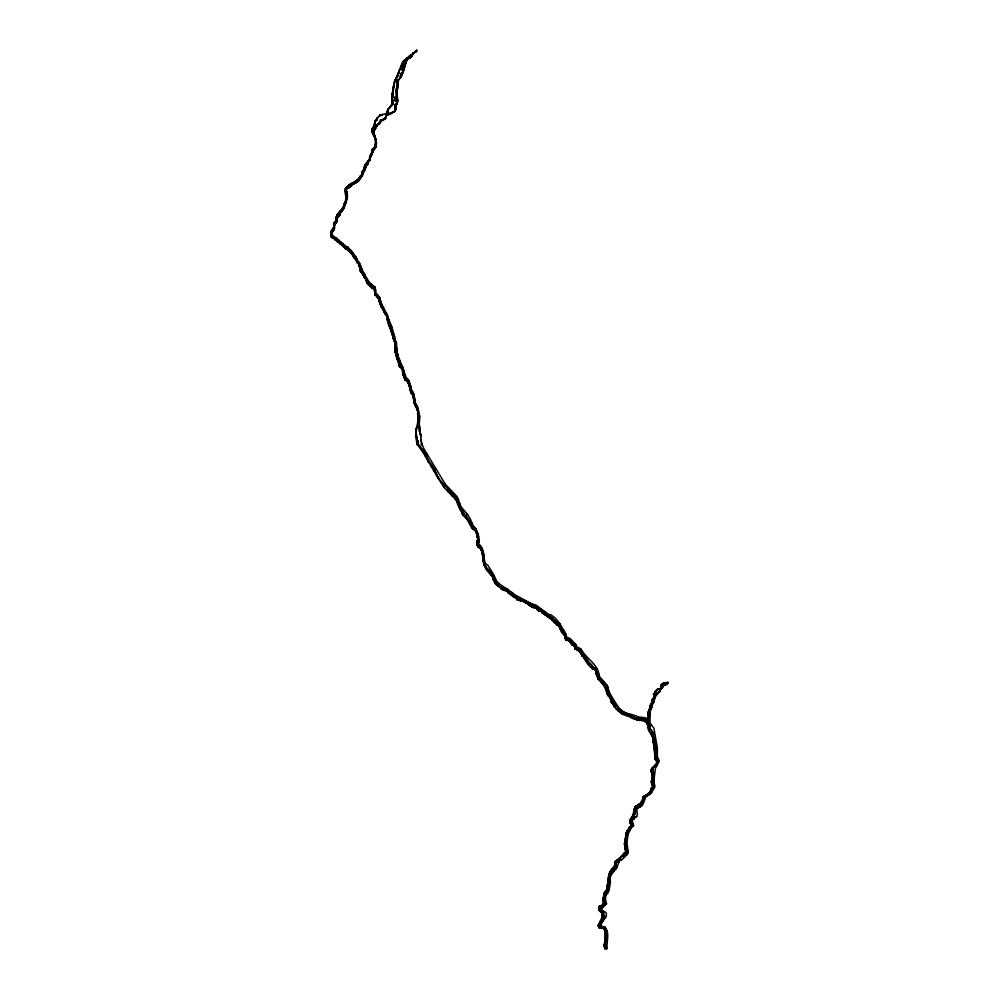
<?xml version="1.0" encoding="UTF-8"?>
<svg xmlns="http://www.w3.org/2000/svg" width="999" height="999" viewBox="0 0 999 999"><rect width="100%" height="100%" fill="white"/><g stroke="black" fill="none" stroke-linecap="round" stroke-linejoin="round"><path stroke-width="0.75" stroke-dasharray="5 3.75" d="M394.655 101.161L394.692 96.691M395.129 96.728L395.229 101.224M395.629 96.866L395.691 101.361L395.729 96.616M395.592 95.442L395.666 101.473M395.354 101.299L395.317 96.841L395.417 101.261"/><path stroke-width="1.5" d="M336.588 219.867L333.991 223.676L334.166 228.421L331.705 231.668C330.432 242.632 334.24 223.401 336.139 222.302L337.2 217.282C336.513 214.198 339.735 215.21 340.309 212.824C342.645 208.192 347.402 202.884 345.966 196.516C341.72 184.003 354.37 184.59 359.927 176.985L362.1 174.088C361.139 172.727 363.898 168.007 363.786 170.454L364.685 165.472L369.343 159.228L369.53 160.839L367.532 162.562C366.446 167.32 363.137 171.728 361.638 176.473C358.978 182.255 352.522 184.34 347.265 186.963L345.829 188.574L347.352 193.906L346.129 202.335L342.232 211.176L339.46 212.874L339.747 215.347C334.752 218.444 336.451 226.199 331.531 230.145L331.456 237.25C333.541 238.549 336.363 239.46 336.788 241.333L342.033 244.855C347.802 250.337 354.096 254.87 357.642 263.324L358.841 264.136L358.953 266.321L360.414 268.194L360.577 271.366L364.086 275.774L367.17 283.316L371.665 287.949L374.4 289.335L375.012 294.78L378.846 299.088L380.856 306.431L387.25 317.033L388.636 324.513L395.367 343.057M336.126 217.245L336.313 222.54L336.126 217.245L337.862 213.611C341.97 210.339 346.104 202.897 345.966 196.516M336.014 218.244C337.088 228.659 336.626 214.61 336.163 219.88M372.914 286.151L373.214 288.649L374.837 288.798L375.199 292.819L375.174 287.287L369.93 283.042C361.913 272.739 359.64 259.94 350.649 249.987C346.553 246.353 340.085 242.345 336.551 238.087C329.27 236.95 331.868 230.369 334.29 225.624M409.041 58.129L407.317 58.841L406.481 60.464L402.497 73.464L407.317 59.078C411.301 58.591 412.075 54.071 414.735 52.223L415.984 51.411C419.742 48.002 410.289 56.044 414.735 52.135L415.459 51.411M379.383 296.865L382.055 305.294C389.298 318.806 395.866 334.752 396.566 350.474C399.013 359.74 403.284 368.668 406.306 377.984C411.451 381.019 409.303 388.736 413.336 392.582L415.222 405.706L415.759 404.845L417.819 411.401L414.573 403.771L412.724 394.855L410.751 392.207L408.291 380.956L404.92 377.784L402.634 372.19L402.385 367.495L399.55 364.498L395.729 353.259L394.78 346.391L395.417 341.458L389.697 324.762C388.399 314.535 380.344 307.155 379.383 296.865L375.362 292.495L375.174 287.287M409.103 383.953L411.526 393.918L412.387 393.319L412.4 391.283M404.845 375.025L404.77 379.345L403.471 375.849L403.958 375.324L404.932 379.82L408.179 381.443L409.103 386.001L409.353 382.48M409.665 58.042L409.041 58.317L408.853 56.768L409.553 55.857L416.396 51.424M409.553 55.857L409.665 58.204L411.763 56.331L413.074 52.947L412.899 54.271L403.047 61.713L395.417 80.382L403.047 61.439L408.853 56.581M514.385 596.653L517.345 599.862L523.838 601.198L531.543 606.893L536.001 608.204L538.236 610.689L541.845 611.188L542.057 612.737L551.873 619.767L556.655 624.862L558.791 625.749L561.688 632.442L564.635 635.539L565.696 639.597L569.58 641.483L571.803 644.63L574.475 646.415L575.137 648.888C584.153 652.397 585.501 666.695 594.755 669.38L595.953 667.856L596.715 668.643L599.063 677.26C610.564 686.575 609.502 703.883 622.752 711.725L630.781 715.134C637.125 721.166 651.36 715.709 650.062 728.371L652.472 731.68C657.242 740.721 654.357 751.96 658.578 760.963L657.167 764.11L650.998 769.692C651.173 771.278 654.058 781.218 652.235 778.658L652.347 773.026M562.649 632.242L561.688 632.442L561.625 630.893L564.635 635.539L564.872 634.377L564.872 637.275L565.584 633.878L562.612 630.769L559.69 624.05C553.621 619.755 547.827 614.073 541.495 609.627L538.998 608.953L535.664 605.819C525.237 601.473 514.085 596.278 505.344 588.211L503.746 588.349C494.33 584.989 494.642 574.512 487.687 568.931C482.33 563.548 484.815 555.569 481.543 549.425L483.853 564.547L485.814 568.731L492.482 576.735L495.691 584.228L503.221 590.122L507.504 591.383L508.391 593.031L513.836 597.165L514.985 595.616M606.455 949.05C604.707 942.132 610.239 933.241 604.07 927.347L599.288 927.834L598.151 925.236L601.773 917.969L602.397 915.334L601.573 911.125L603.109 911.163C614.16 913.685 593.543 927.147 603.546 926.66L604.807 926.935C610.239 932.966 606.318 941.595 607.13 948.488L604.857 948.7C603.259 942.694 606.992 936.538 605.182 930.269L605.869 940.384M331.318 234.365L331.705 231.668L333.841 229.058L333.853 229.982L333.678 227.385M345.829 188.574L346.216 195.966L346.104 188.961L349.3 185.664L349.2 184.465M367.607 279.907L367.869 282.205L365.409 277.797M397.003 95.017L397.989 80.869L400.886 76.786L397.839 81.219L396.953 90.197L397.577 100.687L395.741 105.195L396.128 106.369C397.565 114.286 385.564 111.451 386.039 117.27L381.131 120.479L375.824 127.035C372.028 130.744 374.413 135.265 375.636 139.448C379.033 146.741 371.453 149.301 371.528 155.195L369.955 158.654L369.855 156.431L371.503 152.872M393.843 88.024L394.043 82.88L395.404 79.908M392.769 98.102L392.969 89.997L391.745 98.739L392.033 104.358L387.874 109.291L386.75 113.524L379.67 115.272L374.837 121.291L374.3 126.074L372.115 129.495L372.377 132.442L374.675 136.713L373.351 134.765L373.726 132.255L377.073 125.474L381.618 120.867L385.002 118.968L386.551 115.297L394.568 111.626L395.754 109.003L395.741 105.195M397.54 79.858L397.465 88.774L397.078 81.169M409.927 385.289L410.214 388.549L409.44 384.815M410.639 57.58L409.553 56.031L409.041 58.317M410.726 55.307L410.639 57.73L411.213 54.995M410.252 384.378L410.751 392.207L411.001 390.035M410.626 385.527L410.452 390.709L410.452 388.661M411.551 54.858L411.363 56.781M412.987 393.631L414.573 403.771L414.573 399.15L412.737 392.807L410.764 390.159M598.813 924.025L598.801 927.197L600.811 928.009M336.551 238.087C336.126 241.633 340.272 242.62 342.907 245.142L342.532 245.954L341.858 243.182C337.987 238.786 330.319 239.91 331.518 232.243L331.531 235.702M346.066 200.849L346.079 197.79L346.129 202.335L346.328 198.439M346.441 195.866L346.141 189.86M355.557 256.693L356.643 261.288L356.193 258.928L355.07 258.766L350.799 251.723L348.863 251.149L348.514 249.026L346.878 249.363L346.715 247.64L342.357 244.28M396.153 94.855L396.166 88.849M398.002 76.448L398.014 73.114M403.047 61.439L403.733 70.667L403.758 60.464M410.764 386.426L410.751 392.207L410.626 387.575M411.763 56.194L412.187 54.483M411.089 391.059L411.014 387.987M412.412 54.982L413.074 52.847M412.837 54.458L412.187 54.633M412.974 53.521L412.899 54.158M612.25 698.338L610.901 699.7L610.401 697.04L610.426 698.788C613.024 707.517 621.578 716.633 631.256 716.033L629.27 716.433C635.564 722.414 649.7 717.032 648.388 729.595L652.871 737.712L655.194 758.965L656.83 761.975L656.418 764.385M643.98 797.926L643.681 796.478L645.391 795.666L642.782 797.814L642.569 801.523L642.944 797.09L649.974 792.944L653.221 787.1C654.407 782.117 654.32 774.65 652.734 768.718M648.95 717.569L647.302 719.929C651.123 716.82 648.326 711.925 650.936 707.941C649.65 701.798 656.605 697.876 655.069 692.719L657.28 689.322L660.327 688.523L662.499 686.675L663.074 683.353L667.944 682.142L668.194 682.929L665.996 684.602L662.325 684.128L661.4 684.814L660.876 688.823L659.615 690.134L662.537 686.051M397.14 95.117L397.115 103.621L395.754 105.857L395.754 109.003L395.741 108.329M411.538 391.87L411.526 393.918L411.263 391.958M413.236 53.909L414.223 52.335M418.219 442.058L417.632 445.079L417.644 440.684L417.632 445.079L422.552 451.573L438.386 478.758L444.043 487.412L456.468 500.412L462.624 514.735L467.482 520.004L471.703 527.959L475.936 531.018L478.096 539.185L478.046 536.725L474.8 529.458L475.936 531.018L476.273 529.095L473.638 526.573L468.531 515.734L460.814 506.406L457.13 496.665L445.242 484.165L423.951 448.788L421.615 443.319L419.418 426.136L419.056 431.256M484.852 562.649L484.44 564.51C484.577 557.08 483.866 548.189 477.997 542.944L479.345 539.972L476.273 529.095M597.989 674.15L596.778 675.649L596.803 672.09L597.839 678.746C604.932 683.778 605.794 692.207 610.426 698.788L611.763 697.414M601.423 928.246L599.887 928.071L599.587 926.597L599.288 927.834L602.185 928.071M345.354 191.046L345.929 189.798L345.929 192.52L345.279 190.01L347.365 188.162C352.11 184.415 357.492 180.282 362.175 175.924L362.35 172.452L363.261 172.09C365.222 167.245 366.695 163.411 369.705 159.353M374.5 134.69L374.225 136.239L373.364 131.893M391.695 327.21L392.332 334.902L392.307 329.583M401.885 69.718L401.923 63.624M403.484 374.338L403.484 369.318M412.737 392.807L412.999 396.928L413.499 395.567M668.194 682.929L663.611 683.89L663.436 686.126L660.401 689.422L659.877 691.508L656.306 694.23L649.825 711.912L650.087 723.189L653.858 728.096L657.342 747.514L657.379 756.98L659.315 760.888L655.431 768.406L653.858 780.519L654.919 786.775L651.298 792.869L645.916 796.802L642.394 805.256L637.025 808.216C635.901 810.763 639.273 816.021 635.476 816.957L632.13 820.479L633.628 825.611L631.43 827.322L628.221 833.865L626.885 842.244L628.346 852.996L622.439 859.215L618.943 860.626L619.567 857.704L623.95 855.206L627.497 850.998C625.249 842.582 626.011 831.767 632.529 825.474L632.842 824.038L631.543 822.564C631.193 816.595 637.35 812.324 636.8 805.906L642.357 802.259L644.492 797.015M647.302 718.868C648.763 714.76 646.915 708.99 652.347 706.63M647.377 795.654L643.681 796.478L645.179 796.84L649.562 793.681L651.473 787.949L654.133 786.525M334.303 226.461L334.278 228.759L334.353 226.885L334.453 227.635M380.769 304.508L381.468 307.093L378.746 297.178L375.262 293.256L375.037 291.134L375.012 294.78L374.837 288.798L375.474 291.82L375.487 289.722M414.735 52.223L415.984 51.411M416.146 51.723L416.708 49.95L416.396 51.461M413.336 392.582L413.623 399.213L413.574 396.915M343.968 205.669L344.243 207.967L345.304 201.798M363.886 167.745L363.736 171.953C363.561 169.355 361.613 172.777 362.525 173.938L359.827 178.809L362.175 175.212L362.837 171.666M346.715 247.64C351.024 249.787 354.657 256.731 357.505 261.538L358.703 262.325L358.816 264.51L360.414 266.97L360.264 269.106L363.012 273.227L363.149 275.05L362.824 273.314L363.149 275.05L363.736 274.063L364.398 275.1L364.373 277.485L364.26 273.276M379.832 298.164L379.982 303.122L379.92 300.075L379.72 302.597L378.434 296.84M391.758 329.171L391.72 332.904L391.546 326.161M401.373 73.402L400.999 76.473L401.848 75.512L401.336 76.136L401.111 73.077M401.411 69.293L401.448 64.873M403.858 371.391L403.471 375.849L402.784 366.983M414.036 400.05L413.511 393.519M414.398 403.234L414.298 400.262M414.548 401.198L414.061 396.116M392.457 104.483L392.507 100.112M414.597 401.723L414.91 404.632L414.585 399.6L414.573 403.771L414.273 402.31M414.61 397.552L415.384 403.946M415.222 405.706L415.284 399.75M603.896 901.81L603.633 904.595L602.921 898.538L604.42 892.694L607.092 888.586L608.978 874.025L611.55 868.918L613.873 867.532L615.334 861.5L623.95 855.206M605.844 944.355L604.258 944.043L604.857 948.7L604.894 946.09M654.682 697.377L653.259 698.85L653.346 701.123L650.686 704.445L650.187 708.928L650.099 705.569L653.87 701.822M333.641 223.239L334.178 229.121L333.641 223.239L335.989 220.929L336.213 219.018M345.754 247.74L345.729 249.163L345.392 245.804M346.616 191.046L346.89 199.163L347.327 197.715L346.253 191.084L346.366 200.849L346.341 198.114M402.56 68.906L402.647 62.537M414.922 402.572L415.921 407.155L415.122 401.323M418.106 440.472L417.632 445.079C412.312 431.605 422.54 417.744 415.946 405.119M643.643 719.38L643.618 720.404L645.254 719.118M336.301 217.008L336.638 221.678L336.638 220.205M347.028 191.895L347.327 197.715L347.215 196.441M399.637 363.823L399.588 366.521L402.41 369.505L402.997 375.062L402.634 372.19M417.082 438.274L417.058 440.284L416.108 434.677L417.632 445.079L415.984 430.082M417.095 405.781L416.97 409.215L417.357 406.406L416.059 403.833M419.83 431.805L418.743 415.422L418.581 420.092L417.545 412.487M417.32 408.454L417.495 410.539L417.357 406.406M417.857 409.353L417.732 415.347L418.356 409.827L417.57 407.242M602.085 680.444L600.824 681.905L600.224 679.844L600.174 681.031L601.423 679.57M608.578 692.657L607.267 694.068L607.305 691.895L607.929 693.768L607.267 694.068L607.042 691.483M649.687 711.063L648.051 712.399L650.511 709.377M331.144 232.817L331.456 237.25L334.553 238.237L335.527 240.172L336.001 239.635M336.176 237.987L336.351 239.585C337.187 242.982 337.799 237.974 334.815 238.262C333.017 237.35 329.146 231.631 331.718 235.327L331.631 234.253M340.159 212.213L339.747 215.347L339.672 211.176M371.528 155.195L372.252 149.375L375.299 146.266L375.824 140.01L376.136 144.655L374.937 135.589M373.688 131.369L373.351 134.765L372.989 128.122L372.377 132.442L372.402 128.247M396.278 345.042L396.353 343.456L396.516 352.947L396.316 341.471M417.732 424.55L417.769 422.515M417.994 408.341L418.581 420.092L418.618 418.044M417.495 410.539L417.532 409.29L418.494 417.382L418.531 415.347M418.356 409.827L418.494 417.382M603.084 920.941L600.237 921.515L599.338 924.762L600.874 924.912M629.457 829.57L627.809 830.144L627.784 831.568L627.01 831.068L629.557 827.06L632.529 825.474M371.153 154.008L369.867 159.34L371.253 154.52M390.509 325.686L389.985 324.525L389.935 327.472L389.86 325.512M390.959 327.684L391.296 330.157L391.283 325.474M653.159 787.624L651.623 783.278L651.698 779.807L653.995 777.746M356.368 260.452L356.393 259.303M380.282 119.805L380.219 122.54L380.194 121.741M403.196 367.682L403.471 375.849L403.534 370.329M418.906 416.72L419.368 428.171L419.105 425.487M419.667 417.395L418.481 410.564M375.599 138.524L375.424 147.702L375.786 139.086M391.371 328.746L391.521 331.68L391.346 327.447L391.433 330.731M421.016 434.54L420.966 436.575L420.292 432.492M485.302 565.359L483.853 564.547L482.517 553.059L482.405 553.896L483.091 551.635M360.414 268.194L360.302 266.708M367.482 161.501L367.445 164.798L367.894 161.613M375.362 146.541L375.424 147.702L375.487 145.492M403.871 373.426L402.809 368.981L399.588 366.521L395.779 355.269L394.98 342.507M419.555 421.94L419.705 415.359M421.191 439.647L421.566 445.354L421.615 443.319M596.166 671.915L596.778 675.649L596.64 671.84M600.087 678.446L598.851 679.919L598.626 678.621L597.839 678.746L597.514 674.837L597.652 677.722L598.876 676.236M625.786 853.795L625.636 846.028L625.998 851.573M650.611 729.47L648.938 730.694L648.501 726.173M336.588 219.48L336.713 217.008L337.999 214.972L338.124 216.009L338.461 214.773L339.148 215.909L339.81 212.512L341.72 211.139L344.118 206.643L346.778 197.889M372.177 129.758L372.127 128.896M392.607 104.158L392.682 101.136M392.595 104.258L392.719 99.763M392.794 96.778L393.831 84.49M392.832 97.078L393.094 87.6M334.116 224.313L336.139 222.302M336.8 240.597L336.788 241.333L336.813 240.247M358.703 263.224L358.953 266.321L359.553 264.223L358.029 262.837M372.252 149.375L371.653 154.433L372.302 150.374L375.349 147.228L375.012 148.239L374.625 146.865M387.874 109.291L387.787 113.524L387.575 110.939M404.308 60.377L405.269 65.135L405.419 59.578M336.126 222.877L337.262 216.271L337.2 217.282M337.138 240.022L337.1 241.046L336.988 239.86M346.391 198.189L346.503 199.475L346.728 192.27M392.207 104.346L392.12 101.224M392.607 104.42L392.744 100.012M401.423 73.239L401.336 75.774M401.561 68.894L401.685 64.548L401.773 70.03M422.552 451.573L422.602 449.562L417.669 443.081M605.269 942.319L605.382 937.999L606.967 938.261M648.501 725.848L648.438 727.946L650.112 726.698L650.461 723.9M345.629 197.902L346.129 202.335L346.253 198.514M364.285 171.154L364.373 168.544M422.602 449.562L425.124 453.708L425.05 455.731L426.461 455.169L426.536 453.146M610.526 873.775L609.627 877.11L608.079 877.334L608.816 878.508L608.978 874.025L610.526 873.775L613.124 868.631L615.459 867.232L616.92 861.163L621.178 857.329M331.431 236.026L331.468 235.077L331.456 237.25L331.069 233.828M337.125 214.91L337.387 217.782L337.999 214.972M347.202 248.826L348.201 248.826L348.326 249.837L348.514 249.026L348.863 251.149L348.838 249.013M397.103 102.972L397.115 103.621L397.49 99.038M417.632 445.079L417.794 440.671M334.353 226.885L334.278 228.759L334.215 226.211M346.89 199.163L347.065 194.643M392.282 105.045L391.908 97.128M387.325 314.161L387.437 320.204L387.312 318.431L389.485 323.401M402.884 369.667L402.997 375.062L403.209 369.667L402.897 371.703M655.694 756.48L655.968 759.065M493.419 577.809L493.331 579.932L494.293 578.97M364.685 165.472L365.11 169.231L365.197 164.985M425.124 453.708L428.409 460.164L428.321 462.187L426.835 456.568M496.166 582.442L495.691 584.228L496.241 580.669L494.18 575.399L487.987 565.446L485.177 563.086M631.206 826.473L629.557 827.06L629.495 828.583L631.156 827.996M365.921 163.374L366.109 165.822L366.296 164.186L367.17 165.185L367.232 163.836M392.757 104.108L392.894 101.061M395.904 352.585L395.779 355.269L395.691 352.31M396.091 348.551L396.216 345.879L396.615 352.485L396.528 346.878M369.53 160.839L369.855 156.431M490.996 572.464L490.546 574.288L491.121 573.513L492.482 576.735L492.532 575.636L493.456 576.748M644.193 799.1L642.482 799.874L642.769 800.761L642.944 797.09L644.655 796.29M362.562 172.777L362.175 175.924L362.075 172.115M428.409 460.164L431.643 464.985L431.543 467.008L430.706 464.048M378.846 299.088L378.808 298.251L379.308 302.035L379.208 299.026M400.199 75.375L400.05 77.772M383.753 309.702L384.041 312.075L384.415 308.953M609.415 882.504L608.94 884.752L607.392 884.927L607.767 889.522L607.867 882.691L609.415 882.504L609.627 877.11M402.547 366.708L402.709 370.617L402.809 368.981M364.46 169.443L364.523 170.517L364.76 166.558L365.984 164.46L365.397 168.619M360.264 269.106L360.577 271.366L360.664 265.672M375.012 125.974L374.837 121.291M648.875 710.714L649.175 711.5L649.3 709.29L652.21 706.98M340.534 210.552L341.208 212.038L342.495 210.202L342.42 208.167M434.016 468.431L435.289 470.816L434.478 471.615L434.59 469.605L431.643 464.985M379.333 301.223L379.483 298.776M608.94 884.752L607.28 891.358L604.42 892.694L604.27 895.104L605.806 895.017C609.815 891.995 609.378 886.687 610.514 882.292C607.954 874.362 616.595 870.991 618.006 864.572L619.542 860.676L620.554 860.276M361.089 270.492L361.226 272.302L360.864 266.346M360.164 264.897L360.577 271.366L361.001 268.169L360.801 267.495L360.402 270.916L360.439 267.02L362.737 274.688L362.824 273.314M374.75 125.886L375.062 120.754M375.686 140.26L375.274 138.312M475.362 529.92L475.312 530.694L475.661 528.771C468.981 522.727 464.597 513.536 459.465 505.906C455.482 491.396 438.848 484.64 434.59 469.605M560.364 625.224L559.452 626.91L559.527 625.661L560.027 628.284L560.938 626.598M417.058 407.829L416.97 409.215L416.546 407.155M392.132 101.823L392.507 92.42M438.524 476.76L438.386 478.758L435.801 472.14M570.729 642.27L571.803 644.63L571.928 642.769M631.643 818.88L635.127 806.643L638.061 805.369M402.997 375.062L403.334 370.417M622.302 855.594L625.849 851.423L624.487 843.993L626.361 832.954L627.01 831.068L630.119 830.019M656.942 757.916L655.194 758.965L654.357 745.416M340.622 242.12L340.796 243.768L340.247 243.356M387.799 319.343L389.76 326.723L389.697 324.762M621.066 710.314L619.642 711.625L619.705 710.726M375.474 291.82L375.387 287.862M333.853 229.982L334.041 227.897M375.362 145.916L375.424 147.702L375.624 145.092M369.493 284.74L373.027 288.037L371.765 286.913L371.653 285.065M380.519 301.436L380.169 304.071L380.344 301.81M358.966 179.033L359.19 180.407L359.515 177.472M372.415 287.512L372.365 288.162L372.302 285.639M375.262 293.256L374.9 292.882C375.012 284.727 364.535 281.518 363.012 273.227M381.83 304.57L381.743 307.754M552.847 618.968L551.873 619.767L551.997 618.306M444.205 485.427L444.043 487.412L442.932 484.627M535.664 605.819L534.927 607.554L534.428 606.868L532.792 607.567L528.396 604.233L530.719 605.282L531.543 606.893L535.639 607.08L536.788 608.816L536.388 607.667M663.074 683.353L661.4 684.814L661.925 685.364L662.325 684.128L664.485 684.802L665.534 683.778L665.996 684.602L667.707 683.129M339.498 214.61L339.398 215.747L339.185 214.71M399.787 364.26L399.588 366.521L401.648 366.895L401.785 368.706L402.197 366.433M445.067 486.151L445.242 484.165M387.2 113.287L387.25 111.738M365.859 165.135L365.784 165.996L365.796 164.048M373.614 288.212L374.7 290.222L374.837 288.798L375.287 292.295L375.374 289.947M477.984 541.733L478.334 537.986M652.372 787.387L652.597 783.528L652.884 788.136M372.914 149.65L372.215 153.459L372.914 149.65L375.699 146.403L375.824 140.01L376.198 142.158M398.651 73.539L398.913 70.242M448.151 489.772L447.964 491.758L446.803 489.522M477.372 532.18L477.31 537.287L477.847 533.516M645.641 796.465L645.903 795.316L649.35 792.532L650.162 792.781L650.849 789.697L652.597 788.848M405.856 63.174L405.432 59.853L406.493 60.727L406.73 58.067M370.779 283.903L371.665 287.949L371.765 286.913M392.195 94.118L392.57 95.729L392.907 91.733M606.53 903.77L603.121 903.87L602.884 905.406L598.838 906.555L598.613 908.64L601.835 908.553L606.53 903.77L605.469 899.137L605.806 895.017M653.383 782.392L651.623 783.278L651.398 781.855L651.698 779.807L653.458 778.895M605.943 892.594L604.445 898.476L605.157 903.208L600.337 906.555L600.499 910.064L603.184 912.761L603.945 915.409L599.675 925.386L600.324 927.359M452.51 494.18L452.31 496.166L449.575 491.558M495.766 582.467L495.242 583.129L495.729 581.343M332.442 237.512L331.905 235.776M374.762 293.981L374.725 286.925M377.035 294.805L377.51 297.365L376.823 295.105L375.462 294.393L375.362 295.155L376.411 294.78M611.563 699.987L611.326 702.185L611.263 698.538L611.326 702.185L612.674 700.823M369.605 159.253L369.755 160.389L369.817 158.304M392.357 331.556L394.255 341.084L394.817 340.047L395.267 341.096L394.255 341.084L394.518 336.276M387.337 113.799L387.562 109.84M385.139 311.014L384.652 313.299L384.815 311.913L385.439 314.398L385.864 312.138M580.394 651.373L580.269 652.509L581.468 649.775L580.619 648.676L576.923 646.952L576.036 644.667L570.267 638.636L566.545 636.987C566.133 631.917 561.663 628.009 559.827 623.551L555.057 617.844L551.148 614.972L548.239 614.16L536.376 605.332C529.233 603.384 522.09 598.264 515.172 595.004C508.978 589.385 501.635 586.788 496.241 580.669M340.284 211.588L340.135 214.947L340.671 211.888M455.319 499.038L455.544 497.052M476.885 540.521L478.671 545.254L481.081 547.027L481.518 550.799L480.781 548.276L477.21 545.192L476.535 542.42L478.459 537.275L475.661 528.771M607.167 686.937L605.869 688.373L603.846 683.978M366.596 278.034L366.795 282.705L366.933 278.584M454.645 497.04L456.468 500.412L456.693 498.439M369.867 159.34L369.967 157.08L372.165 152.435M457.53 500.162L457.292 502.135L456.905 498.651L456.468 500.412M457.954 502.734L457.717 504.707L456.905 498.651M458.516 499.213L457.717 504.707L457.704 501.71M396.84 76.611L396.653 78.134L396.84 76.186M408.916 381.393L408.741 384.865L408.179 381.443L409.103 386.001M348.726 249.35L348.551 250.849L348.039 247.115M459.627 502.634L459.378 504.607L458.703 503.883M459.465 505.906L459.228 507.867L458.878 505.207M657.055 762.462L656.63 759.939L656.493 761.051L658.241 760.027M374.975 136.488L375.799 141.071L375.237 137.425M393.094 88.124L394.13 83.804M461.326 507.255L460.477 510.039L460.726 508.091M348.326 250.449L348.514 249.026M387.362 318.244L387.437 320.204L387.774 317.632M354.22 257.218L354.121 257.979L355.694 258.466M372.964 150.637L372.702 151.548L372.302 150.374L374.101 149.713L374.375 147.377M462.887 512.774L462.624 514.735L461.451 510.601M655.744 695.092L654.083 696.503L653.533 699.775L653.021 698.776L654.195 696.066L653.421 694.155L657.155 690.097M659.877 691.508L657.529 693.531L660.376 689.859M346.428 188.524L345.279 190.01L345.504 191.571L345.167 188.786M375.124 147.477L375.012 148.239L375.075 146.516M650.137 710.239L648.363 712.574L649.999 711.251M350.349 185.414L350.449 186.588L352.884 183.766L357.567 181.793L359.178 179.733M513.036 595.491L508.391 593.031L508.503 592.332L513.036 595.491L513.511 596.865L513.623 596.016L513.836 597.165L513.623 596.016M386.113 116.733L385.277 118.644L385.264 117.882M465.759 518.006L466.046 516.058M467.045 516.033L467.332 514.085M339.248 241.958L340.197 243.918L340.072 241.721M467.482 520.004L467.769 518.069M603.296 927.846L599.887 928.071L600.012 927.247M664.36 683.279L662.662 684.752L663.061 683.978L665.371 684.827L665.534 683.778M364.485 273.664L364.373 277.485L363.736 274.063M573.488 644.792L573.751 645.691L573.488 644.792L572.664 645.342L573.688 643.718L575.511 644.792L576.173 647.277L575.137 648.888L579.557 650.287L580.269 652.509L580.956 649.949L576.173 647.277M652.272 702.846L651.273 704.844L653.346 701.123M345.954 201.998L345.429 203.097M345.204 247.39L345.03 248.439L344.867 246.741M363.698 273.626L364.373 277.485L364.398 275.1M417.52 414.535L417.669 413.536M469.692 523.638L470.005 521.703M470.229 521.253L470.541 519.318M400.899 77.173L400.999 76.099M396.953 90.197L397.39 102.547L397.577 100.687M470.716 525.262L471.029 523.326M550.799 616.758L549.949 618.481L549.637 616.52L548.201 616.883L546.403 614.947L544.305 614.435L545.104 612.699M472.077 524.975L472.402 523.039M471.703 527.959L472.028 526.023M655.394 754.969L655.194 758.965L654.807 752.984L656.555 751.897M472.989 527.035L472.664 528.971L473.838 528.971L474.163 530.169L474.5 528.246M344.093 206.993L343.806 208.666L343.668 206.256M648.151 713.923L648.438 718.481L648.264 713.86L648.438 718.481L648.164 715.334L649.812 714.023M359.091 178.584L359.19 180.407L359.59 178.621M649.425 710.963L649.687 708.791L649.425 710.963L651.061 709.64M631.98 824.924L631.468 823.388L630.831 827.035L629.495 828.583L628.808 828.246L628.471 830.581L627.809 830.144L630.394 829.482M350.949 183.704L351.173 186.164L351.036 184.915L351.798 185.364L352.01 184.178L353.908 183.529L353.821 182.342M540.871 610.501L542.057 612.737L542.969 612.05M331.044 235.714L331.031 236.501L330.869 234.153M560.177 629.37L561.101 627.684M476.248 533.016L476.585 531.093M626.635 840.646L624.999 841.133L625.386 841.957L625.711 835.251L626.373 835.526L626.361 832.954L628.009 832.404M393.007 335.277L393.494 339.173L393.943 336.75L394.018 340.259L393.968 338.274M402.659 374.225L402.884 372.964M476.96 532.529L477.06 536.076L477.41 534.165M362.237 272.265L361.913 270.629L361.538 272.677L361.401 270.866M477.597 532.567L477.31 537.287L478.009 534.053M602.697 683.378L601.485 682.904L601.66 681.942L603.021 684.565L604.295 683.104M406.73 58.304L406.868 59.928L407.267 57.53M404.046 375.05L404.932 379.82L405.681 379.008L405.769 380.432L407.093 381.218L407.242 378.396M477.31 537.287L477.672 535.377M491.121 573.513L491.52 575.461L491.708 574.425M653.496 772.414L651.735 773.376L650.998 769.692C652.772 766.295 658.066 764.51 656.63 759.939M478.409 534.827L478.096 539.185L478.683 536.088M478.309 536.813L477.959 538.723L477.659 535.963L478.096 539.185M399.4 358.629L398.938 363.848L398.738 361.089M477.572 543.306L477.21 545.192L478.309 547.152L480.706 548.913L481.081 547.027M478.121 542.332L478.309 547.152L479.283 546.977L480.706 548.913M346.116 201.373L345.791 203.059L345.679 201.761M478.983 540.909L477.21 545.192L476.935 541.683L476.535 542.42M478.983 541.858L478.758 540.896L478.621 542.807L479.345 539.972M478.671 545.254L478.309 547.152L478.646 546.54M392.632 333.529L392.682 335.514L392.919 332.03M402.222 368.444L402.41 369.505L402.572 368.706M479.308 547.777L479.682 545.904M480.219 547.827L480.594 545.941M621.278 711.75L621.415 713.523L622.877 714.135L621.278 711.75L621.316 713.036L622.752 711.725M334.403 224.051L334.265 224.7L334.253 222.64M364.735 275.175L364.947 278.321L365.022 275.462M481.506 548.389L481.118 550.262L480.781 548.276L481.518 550.799M481.905 548.926L481.755 551.498L482.142 548.089M482.48 548.951L481.855 552.734L482.142 549.637M605.294 927.372L600.387 927.047L602.622 926.61L604.994 931.118L605.968 941.832M482.542 549.949L481.855 552.734L481.755 549.949M482.292 552.31L482.667 550.449M482.405 553.896L482.792 552.047M613.436 869.605L613.873 867.532M483.454 558.191L483.066 560.052L483.329 552.622M482.817 555.906L482.717 553.483L483.066 560.052L483.204 554.045M401.91 368.132L401.885 366.121M482.854 557.255L483.591 553.846M483.791 554.832L483.391 556.693L482.942 554.47M564.872 634.377L564.922 638.373L566.208 639.984L566.87 639.335L564.922 638.373L565.222 636.925M484.053 557.854L483.728 563.224L484.128 561.376M483.528 559.303L483.728 563.224L484.115 558.766M484.328 559.652L483.666 562.4L483.528 559.552M576.323 648.888L579.557 650.287L579.882 651.548L580.956 649.949M484.765 564.934L483.853 564.547L484.74 560.776M392.257 93.069L392.532 95.23L392.982 90.534M486.226 566.883L485.814 568.731L485.477 566.483M608.753 695.092L608.491 696.253L609.64 696.34L610.426 698.788M379.882 301.198L380.169 304.071L380.257 299.9M346.441 187.05L346.341 189.173L346.328 187.325M487.262 570.766L487.687 568.931M488.374 572.252L488.811 570.429M633.354 825.986L630.831 827.035L631.955 826.21L631.468 823.388L630.831 827.035L629.557 827.06L629.77 827.909M489.997 571.628L489.56 573.451L488.761 570.978M649.912 708.428L649.937 706.368L651.585 704.994M393.843 84.977L393.594 86.888M374.6 291.034L375.362 295.155L374.937 289.26M644.842 719.892L644.642 720.704L646.278 719.417M665.996 684.602L666.246 683.616L666.483 684.402M648.626 794.992L645.903 795.316L647.889 795.142L648.226 793.755L649.974 792.944M605.869 688.373L606.106 687.437L606.942 690.197M491.52 575.461L492.17 572.614M404.632 377.959L404.857 377.06L405.219 378.221L405.207 376.198M492.482 576.735L492.932 574.924M493.593 576.66L493.131 578.471L492.532 575.636M493.806 578.121L493.331 579.932L494.393 576.148M494.88 580.407L494.405 582.205L495.154 581.468M632.842 824.038L631.168 824.65L629.582 821.428L631.793 816.695L633.453 816.033M368.931 160.002L369.155 161.226L369.405 160.277L367.532 162.562L367.669 164.373M495.604 579.32L494.405 582.205L495.417 578.796M532.929 607.005L533.503 605.819M497.49 585.876L497.977 584.103M648.426 722.002L646.778 723.264L646.69 720.853L647.227 723.9L648.875 722.627L648.95 718.631M340.796 243.768L342.52 244.755L342.345 243.094M501.411 586.913L500.899 588.686L501.873 588.598L502.385 586.813M621.69 712.562L621.415 713.523L622.852 712.225M648.226 793.755L648.801 794.38L650.337 791.046L652.097 790.209M360.577 271.366L361.089 269.63L361.226 272.302M503.746 588.349L503.221 590.122L502.547 588.873L503.284 589.135M395.179 80.02L394.143 84.303M505.344 588.211L504.807 589.984L505.394 589.447L508.391 593.031L508.953 591.258M377.659 117.308L376.561 120.567L377.16 117.732M387.175 112.562L386.551 115.297L386.201 113.836M507.48 588.536L506.93 590.322L505.694 590.384L506.243 588.611M416.421 428.696L417.295 425.936M353.246 182.705C351.885 185.327 358.241 182.542 356.918 180.357M402.497 73.102L401.848 75.512L401.81 72.777M412.987 53.397L412.899 54.271M473.114 527.584L472.664 528.971L473.301 528.508M510.014 594.068L510.589 592.295M413.324 394.617L412.974 395.666L412.837 393.968M511.7 595.092L512.275 593.319M512.837 593.843L512.25 595.616L513.336 593.618M513.511 596.865L514.11 595.104M561.962 631.593L561.688 632.442L562.612 630.769M513.836 597.165L514.435 595.404M514.847 595.566L514.248 597.327L514.173 596.54L516.471 597.964L517.345 599.862L521.091 600.012L520.267 600.923L519.043 599.837M607.267 694.068L607.629 693.006M392.083 98.389L391.983 100.899L391.833 99.513M515.284 595.804L514.685 597.564L515.297 597.04L517.345 599.862L518.369 599.6M515.347 598.026L515.959 596.266M516.558 599.088L517.17 597.34M362.287 171.341L362.387 175.637L362.35 172.452L362.5 173.551M517.345 599.862L517.969 598.101M520.267 600.923L520.904 599.175M654.083 696.503L654.233 697.265L654.832 692.007L657.28 689.322M522.814 599.475L522.165 601.223L525.936 602.322L525.374 602.847L524.85 601.735M524.063 602.06L524.725 600.299M531.718 606.455L532.43 604.707M526.036 601.086L525.374 602.847L525.349 602.085M346.553 188.249L346.703 188.861L347.739 187.2L347.889 188.024L348.439 186.776L348.738 187.924L348.339 185.577M636.438 816.782L634.765 817.444L635.214 816.683M528.046 602.01L527.36 603.758L527.934 603.271M528.396 604.233L529.083 602.484M385.277 118.644L385.789 115.759M341.521 244.156L341.346 242.507M529.42 605.282L530.119 603.533M387.275 112.45L387.6 111.651M530.819 605.606L531.043 604.245M389.635 107.655L389.647 108.329L390.334 106.206M533.516 607.692L534.24 605.956M534.065 607.542L534.802 605.806M536.001 608.204L536.75 606.468M536.788 608.816L537.537 607.067M538.086 608.179L537.325 609.914L537.912 608.903M632.205 823.251L630.544 823.863L631.018 822.776M538.236 610.689L538.998 608.953M539.123 611.001L539.897 609.265M540.372 609.515L539.61 611.251L540.384 610.114M483.853 564.547L483.716 560.626M541.495 609.627L540.721 611.363L541.845 611.188M542.057 612.737L542.832 611.013M387.075 113.586L386.551 115.297L386.538 114.548M543.881 611.713L543.094 613.448L543.968 612.687M616.47 709.265L617.494 708.341L618.344 710.789L617.844 709.515L616.47 709.265L617.869 707.941M405.444 378.721L404.932 379.82L404.92 377.784M407.317 58.841L407.267 57.755L407.904 58.766L408.853 56.768M357.055 258.953L357.642 263.324L357.505 261.538M548.314 616.221L548.975 616.445L546.84 616.058L547.664 614.348M548.201 616.883L549.025 615.159M357.942 180.344L358.017 181.493L359.053 180.182M655.731 695.491L657.055 693.918M353.246 253.808L353.446 256.993L353.646 254.533M600.599 922.277L600.237 921.515L600.399 922.402L600.237 921.515L600.973 921.528M551.873 619.767L552.734 618.044M553.384 621.59L554.258 619.867M367.083 279.071L367.657 283.841L368.119 282.929L368.506 283.491L368.381 281.656M356.743 182.305L357.255 181.331M554.47 622.602L555.344 620.891M555.519 623.388L556.393 621.69M530.344 605.993L530.719 605.282M556.655 624.862L557.542 623.164M557.742 625.574L558.641 623.875M559.69 624.05L558.791 625.749L559.452 626.91M631.793 816.695L631.967 819.779L633.241 818.343M562.924 633.116L563.873 631.455M564.897 632.554L563.948 634.228L563.648 632.991M390.347 106.856L392.195 103.696M564.635 635.539L565.584 633.878M382.43 308.341L382.342 306.406M652.759 702.609L651.748 704.195L651.548 703.009L653.196 701.635M603.109 911.163L600.436 909.952L599.675 911.25L601.648 912.711L602.921 917.032M564.922 638.373L565.821 635.626M635.127 806.643L640.659 803.009L642.482 799.874L642.357 802.147L642.182 800.661L643.88 799.887M565.584 638.623L566.545 636.987M565.696 639.597L566.658 637.961L565.871 636.725M566.208 639.984L567.17 638.349L569.505 639.06L573.688 643.718M570.204 641.083L569.58 641.483L568.356 639.785L568.518 640.709L569.505 639.06M569.58 641.483L570.579 639.835M570.629 642.682L571.628 641.033M638.411 807.367L636.725 808.091L640.896 805.644M571.191 643.706L572.202 642.082M571.803 644.63L572.814 643.006M573.751 645.691L574.775 644.068M576.386 646.103L575.137 648.888L575.299 646.902L575.874 648.563L575.137 648.888L574.999 646.291L573.851 644.992L574.475 646.415L575.511 644.792M576.011 646.203L574.974 647.814L574.475 646.415M626.173 854.345L625.749 854.994L627.397 854.595M576.773 649.737L577.822 648.126M578.221 650.361L579.283 648.751M579.17 650.799L580.619 648.676M581.468 649.775L582.692 651.91L580.968 653.571L582.055 651.972L581.343 650.898M582.055 651.972L582.767 653.521L581.668 655.119L580.694 652.122L580.968 653.571M583.054 654.258L581.955 655.844L581.605 653.508L582.442 656.43L583.229 655.719L582.429 654.62L582.442 656.43L583.528 654.845L582.767 653.521M583.528 654.845L585.352 657.042L584.24 658.603L585.139 657.379M585.289 659.977L586.413 658.416L585.352 657.042M586.363 661.438L587.487 659.877L586.413 658.416M587.487 659.877L588.823 662.112L587.687 663.648L587.674 661.513M588.648 664.797L589.797 663.261L588.823 662.112M589.472 665.434L590.621 663.898L589.797 663.261M591.046 667.057L592.207 665.534L590.621 663.898M591.658 668.181L592.832 666.658L592.207 665.534M592.12 668.831L593.294 667.307L592.832 666.658M592.894 669.305L594.068 667.782L595.953 667.856M655.406 765.122L655.631 766.308L656.206 765.584L655.406 765.122L657.167 764.11M595.267 668.019L594.08 669.542L594.043 668.156M605.706 686.8L605.219 687.437L604.607 684.79L604.77 686.363L606.056 684.914M597.514 674.837L597.839 678.746L598.626 678.621M596.715 668.643L595.516 670.167L596.103 674.288L597.315 672.789M596.89 669.355L595.691 670.878L595.579 668.668L596.228 669.53M597.29 671.99L596.078 673.488L595.579 668.668L595.516 670.167L594.755 669.38M660.152 688.835L663.436 686.126M597.252 676.148L598.476 674.662M597.839 678.746L599.063 677.26M629.62 716.021L630.781 715.134M601.485 682.904L602.747 681.443M602.135 683.691L603.408 682.23M626.81 715.084L626.248 715.746L627.734 714.447M358.841 264.136L358.953 266.321L358.703 262.325M603.721 685.002L605.007 683.553M582.692 651.91C589.535 660.689 598.201 665.272 599.537 676.66L606.705 684.74L605.219 687.437L606.505 686.001M643.144 801.173L641.433 801.947L641.62 803.333L643.681 802.185M607.904 690.272L606.605 691.695L606.505 688.236L607.804 686.812L606.705 684.74M337.849 240.185L339.148 242.607L338.811 239.947M608.354 691.795L607.042 693.206L606.505 688.236M608.104 695.679L609.427 694.293M609.815 694.854L608.491 696.253L609.115 695.779L609.79 697.552L611.126 696.153M368.993 161.039L367.532 162.562L367.844 163.861L367.882 162.163M612.449 699.949L611.088 701.323L610.976 698.85M613.349 701.847L611.987 703.209L615.109 705.282M614.847 703.358L613.473 704.707L612.35 702.235M336.825 238.262L337.262 241.658L338.024 241.833M365.871 277.759L366.795 282.705M613.311 703.458L614.335 706.967L615.721 705.631M618.344 710.789L619.767 709.465M622.227 713.323L623.676 712.012C628.371 714.447 633.616 714.16 638.111 716.895L644.68 717.669L647.564 718.843L648.863 720.704M622.877 714.135L624.325 712.824M625.037 713.161L623.576 714.472L622.976 713.623M660.776 685.576L663.998 682.654M662.499 685.177L660.814 686.65L661.35 688.236L660.851 687.512M663.548 684.59L665.234 683.116M657.267 690.109L658.928 688.673M613.224 870.641L612.712 871.078L614.298 870.803M655.456 691.845L653.583 694.742L655.232 693.318M653.421 694.155L655.069 692.719M664.485 684.802L666.183 683.328M629.832 715.147L628.334 716.445L628.109 715.496M659.465 689.347L662.499 686.675M660.876 688.823L663.036 686.775M665.371 684.827L667.07 683.353M659.615 690.134L662.037 687.924M654.058 695.716L655.719 694.293M654.233 697.265L654.195 696.066L655.844 694.655M658.553 692.357L660.227 690.921M658.341 693.294L653.821 697.127L653.758 698.863L653.471 697.951L655.881 695.853M653.821 702.172L652.185 703.533L651.61 700.249L653.259 698.85M653.683 698.551L651.61 700.249M651.685 702.509L651.935 704.145L651.835 701.036L653.483 699.637M655.182 698.376L653.533 699.775L653.471 697.951M653.334 700.586L651.673 701.972L651.935 704.145M632.604 718.219L634.14 716.92M653.571 702.772L650.099 705.569L650.187 708.928L649.937 706.368M651.273 704.844L653.259 703.121M649.862 706.68L651.51 705.319M634.964 719.492L636.513 718.206M397.028 355.607L397.227 359.353L398.014 358.029L397.227 359.353L398.626 359.715M652.31 705.881L650.661 707.23L650.099 705.569L650.724 706.518L651.548 703.009M651.835 707.592L649.15 709.765L649.175 711.5M636.925 720.291L638.486 719.005M651.161 709.115L649.525 710.451L649.3 709.29M649.425 711.413L647.789 712.749L647.739 714.335L649.387 713.011M647.589 713.673L649.238 712.337M639.36 720.616L640.946 719.33M641.783 720.329L643.381 719.043M649.812 714.485L648.176 715.796L648.226 719.093L647.951 716.433L649.587 715.122M649.725 714.76L648.076 716.058L648.226 719.093L648.164 715.334M647.939 717.344L649.587 716.046M647.901 717.732L649.55 716.433M647.814 718.219L649.462 716.92M370.042 284.865L370.929 286.651M647.327 719.317L648.975 718.031M645.404 721.178L647.04 719.892M647.951 720.991L646.316 722.265L646.241 720.354L646.778 723.264M649.3 723.813L647.627 725.087L647.414 722.789M620.167 858.391L618.568 858.753L619.542 860.426L620.816 859.577M647.652 722.277L648.139 726.698L649.8 725.449M648.426 728.933L650.099 727.697M648.388 729.595L650.062 728.371M603.334 920.516L600.237 921.515M650.349 732.604L652.035 731.393M650.786 732.891L652.472 731.68M651.223 734.128L652.921 732.929M651.573 732.891L651.773 735.788L653.471 734.59M652.597 737.112L654.308 735.926M654.994 740.346L653.271 741.508L652.871 737.712L654.582 736.538M652.959 740.172L654.682 738.998M505.694 590.384L506.93 590.322M652.747 735.576L653.408 742.669L655.132 741.52M655.169 742.107L653.446 743.256L653.121 736.675M655.781 744.979L654.045 746.116L653.234 736.688M656.368 748.388L654.632 749.5L654.57 744.267L654.894 747.077M654.632 754.108L656.368 753.021M656.593 754.083L654.845 755.157L654.807 752.984L655.194 758.965L654.57 744.267M654.944 755.981L656.693 754.907M654.845 757.329L656.593 756.268M656.443 690.272L655.631 690.771L655.681 693.131M655.918 760.239L657.667 759.203M656.83 761.975L658.578 760.963M656.668 762.836L658.428 761.825M655.556 765.346L653.796 766.345L654.707 767.107L656.443 766.121M652.534 767.582L654.283 766.595M651.91 768.368L653.658 767.382M655.631 766.308L657.367 765.334M568.518 640.709L569.28 640.272M651.048 770.641L652.797 769.667M653.821 773.688L652.072 774.637L650.998 769.692M604.208 927.909L601.997 926.498L604.807 926.935M652.484 775.748L654.233 774.812M654.395 775.199L652.647 776.136L652.584 779.919L652.509 777.472L654.27 776.535M653.221 780.394L651.46 781.293L651.623 783.278M651.398 781.855L653.159 780.956M652.135 784.64L653.908 783.753M652.572 785.664L654.333 784.789M652.697 785.901L654.47 785.027M653.021 698.776L652.822 701.173L652.035 699.949L652.16 702.11M652.622 786.825L654.382 785.951M653.309 789.21L651.548 790.059L651.473 787.949L653.758 786.75M651.36 790.321L651.023 789.06L654.382 787.624M398.114 358.629L397.227 359.353L397.19 357.355M651.086 791.707L649.35 792.532L649.562 793.681L651.298 792.869M650.162 792.781L651.91 791.957M645.903 795.316L647.639 794.505M648.801 794.38L650.549 793.568M647.889 795.142L649.625 794.342M645.179 796.84L646.915 796.028M644.392 798.139L642.682 798.913L642.769 800.761M642.357 802.259L640.659 803.009L641.183 804.357M640.983 803.433L638.386 804.757L638.349 807.691L637.487 805.793L639.173 805.057M641.62 803.333L643.331 802.572M634.79 807.404L636.45 806.668M636.101 807.941L634.427 808.653L634.602 813.049M640.684 805.993L642.394 805.256M640.247 806.318L641.957 805.581M639.785 806.83L641.495 806.106M637.599 808.091L640.047 806.967M633.99 812.125L635.664 811.425M633.666 813.985L635.339 813.298M633.066 815.059L634.727 814.385M632.305 817.931L630.656 818.581L630.744 820.591L630.057 819.605L631.705 818.955M635.002 817.219L636.675 816.558M632.842 819.068L634.515 818.418M632.504 819.38L634.165 818.73M631.568 819.967L633.628 819.13M629.582 821.428L631.218 820.791M631.543 822.564L629.894 823.176L630.057 819.605L630.544 823.863M632.804 824.749L631.131 825.361L631.68 826.585L631.468 823.388M631.955 826.21L633.628 825.611M631.905 826.76L629.557 827.06M631.43 827.322L628.808 828.246L629.245 829.083M625.711 835.251L627.347 834.714M395.192 80.494L394.817 81.743L394.767 80.157M625.386 841.957L625.287 839.148L626.922 838.648M626.336 845.254L624.7 845.703L624.575 842.719L626.211 842.232M624.487 843.993L626.123 843.518M627.122 849.674L625.461 850.112L624.575 842.719M627.497 850.998L625.849 851.423L625.511 847.04M625.424 852.247L627.072 851.835M624.775 852.721L626.435 852.309M623.9 853.208L625.549 852.796M623.264 853.683L624.912 853.283M622.589 854.969L624.225 854.582M620.816 856.293L622.452 855.906M351.773 251.511L353.446 256.993M623.888 856.817L625.524 856.443M617.931 861.026L617.082 859.714L618.681 859.352M615.846 860.926L617.444 860.576M620.229 860.027L621.853 859.664M619.542 860.426L621.166 860.077M615.421 864.085L615.334 861.5L616.92 861.163M617.732 861.987L619.33 861.65M616.196 865.346L614.597 865.658L614.747 867.881M613.174 867.756L615.459 867.232M615.559 867.969L617.145 867.669M611.55 868.918L614.21 868.343M614.822 868.993L616.408 868.705M610.814 872.876L610.252 871.378L611.825 871.103M610.252 875.436L608.703 875.673L608.816 878.508M609.215 879.145L607.667 879.357L608.054 883.116M607.092 888.586L608.641 888.448M608.329 889.297L606.78 889.422L606.78 891.857M609.153 890.022L607.604 890.146L607.392 884.927L607.892 887.574M605.731 891.47L607.28 891.358M605.057 892.057L606.593 891.945M606.393 892.869L607.941 892.756M605.294 894.217L606.843 894.13M603.871 897.639L603.758 894.53L605.282 894.442M606.218 894.667L604.682 894.754L604.42 892.694M604.133 895.541L605.669 895.454M342.545 209.503L343.793 207.58L343.806 208.666L344.205 206.393L344.243 207.967M604.445 898.476L602.921 898.538L603.858 904.42L603.608 903.233L605.157 903.208M415.984 51.461L415.272 51.598M602.996 899.412L604.532 899.362M604.832 900.711L603.296 900.761L602.921 898.538L603.92 899.187L603.558 902.047L605.094 902.01M401.498 364.46L401.648 366.895L399.588 366.521L399.438 360.639L398.938 363.848L398.901 361.825M604.407 904.232L600.212 905.881L601.735 905.881M604.333 904.382L605.881 904.37M605.144 904.894L603.596 904.907L603.121 903.87M599.675 906.056L601.186 906.056M600.337 906.555L598.838 906.555L598.988 910.027L599.675 911.25L601.198 911.3M601.773 906.73L603.309 906.73M601.585 907.104L603.121 907.117M602.734 907.442L600.836 907.841L602.372 907.854M600.299 908.541L601.835 908.553M349.45 251.086L351.923 253.259M600.199 909.227L601.96 909.977M600.499 910.064L598.988 910.027L598.613 908.64M600.936 912L602.472 912.05M604.495 912.212L602.946 912.162L603.533 912.599M601.648 912.711L603.184 912.761M603.671 913.798L602.122 913.735L601.573 911.125L602.884 916.807M602.372 914.659L603.92 914.734M603.945 915.409L602.397 915.334L602.484 917.606M603.496 915.958L601.947 915.871L602.047 918.181M604.295 916.92L605.856 917.007M603.508 917.057L601.96 916.97L601.785 920.391L601.773 917.969L603.321 918.056M603.209 918.218L604.757 918.318M602.522 918.743L604.058 918.843M601.748 922.914L598.888 923.775L598.801 927.197L598.151 925.236L599.675 925.386M600.337 924.162L598.888 923.775L599.288 927.834M599.325 925.449L600.861 925.611M598.251 926.11L600.923 926.26M601.435 926.71L602.984 926.872M601.41 927.771L602.971 927.946M605.456 928.758L603.871 928.571L603.721 927.197L601.997 926.498M605.894 929.919L604.308 929.719L604.62 928.583L604.994 929.42M605.906 940.459L605.519 930.793L607.092 930.981M606.58 931.318L604.994 931.118L605.044 930.044L605.269 932.816L606.855 933.029M605.394 934.664L606.967 934.889M605.269 938.673L606.855 938.935M626.373 835.526L626.361 832.954L627.022 833.066M606.93 940.359L605.332 940.084L605.781 942.032L605.182 930.269L605.269 932.816M605.007 941.682L606.593 941.97M534.977 606.955L535.639 607.08M604.857 948.7L604.745 942.669L606.331 942.969M604.208 945.429L605.794 945.753M361.313 175.1L361.488 176.723L361.738 175.2M605.931 947.502L604.333 947.164L604.258 944.043M605.531 948.138L607.13 948.488M602.622 926.61L603.246 926.772M406.318 380.007L408.554 383.903L408.554 381.855M599.525 924.1L598.888 923.775L599.338 924.762M593.294 667.307L594.068 667.782M627.809 830.144L628.471 830.581M501.873 588.598L500.899 588.686L500.774 587.574M344.43 202.922L344.618 205.669L344.93 204.583M610.252 871.378L611.326 872.414M617.082 859.714L618.131 860.751M365.147 277.297L364.947 278.321M372.377 132.442L372.34 131.568L374.787 137.962M372.789 150.949L372.302 150.374L372.477 152.997L372.615 151.086M385.214 312.962L387.4 316.109L387.437 320.204M618.618 710.202L619.642 711.625M374.3 148.926L374.712 147.889M623.676 712.012L619.255 708.191C615.546 703.046 612.387 697.614 609.253 692.357L607.804 686.812M331.955 232.018L331.755 233.217M367.944 163.224L368.119 161.189M373.851 134.853L373.451 133.566M626.498 834.939L626.361 832.954L626.748 833.641M641.433 801.947L641.97 802.946M651.023 789.06L651.548 790.059M360.614 177.697L360.801 176.199M396.965 354.358L397.577 355.594L397.527 353.584M405.681 379.008L405.769 380.432L405.756 378.396M351.036 184.915L351.523 185.889L351.423 184.715M398.201 358.878L398.164 356.88M339.81 212.512L340.434 214.173M400.936 365.197L401.523 366.471M332.779 230.657L332.617 229.183M385.989 313.112L387.312 317.632L387.237 315.672M386.451 313.649L387.05 316.683M385.951 314.086L386.825 316.183L386.75 314.235M651.473 787.949L651.61 789.859L651.473 787.949L651.935 789.085M336.663 218.906L336.476 222.352M385.814 116.521L386.138 117.482M408.916 383.429L409.353 384.528M546.403 614.947L546.84 616.058M483.928 561.513L484.328 562.624M375.711 146.079L375.736 147.34L375.587 144.131M654.195 696.066L654.407 696.765L654.008 694.442M661.4 684.814L661.85 686.263M433.616 468.831L434.478 471.615M600.224 679.844L600.824 681.905M346.004 248.489L346.241 249.313L346.079 247.615M611.738 701.023L611.962 701.81M344.555 204.233L344.755 204.932L344.805 203.259M352.01 184.178L352.235 185.015L351.91 182.979M605.856 936.65L605.519 930.793L605.831 931.98M345.741 199.188L346.066 200.424L346.079 197.79L346.129 202.335M656.668 694.717L655.631 690.771L656.405 695.067M415.759 404.845L416.034 405.869M345.279 190.01L345.929 192.52M650.711 707.979L650.099 705.569L650.561 708.328M625.287 839.148L625.724 840.971M346.803 187.987L346.965 188.699M372.664 152.073L372.302 150.374L372.577 152.647M599.587 926.597L599.887 928.071M459.865 507.017L460.477 510.039M338.461 214.773L338.723 216.084L338.324 213.424M353.796 256.293L354.121 257.979L354.071 255.469M610.401 697.04L610.901 699.7M360.477 178.059L360.227 175.974M336.775 217.944L337.013 216.746M343.693 246.066L343.881 247.153L343.718 245.479M346.129 194.231L345.966 190.322L346.216 195.966L345.966 190.322M419.98 433.004L420.242 434.528M388.524 323.064L388.486 321.141L389.36 326.236L389.285 324.263M354.595 257.73L354.72 258.441L354.445 255.969M370.017 158.129L370.691 155.719M414.985 400.799L415.247 402.41M626.361 832.954L626.585 834.415M495.354 582.092L495.691 584.228M374.275 288.549L374.4 289.335L374.175 286.676M597.302 675.312L597.652 677.722M399.463 361.126L399.65 362.487L399.625 360.464M388.549 324.001L388.486 321.141L389.086 325.362L389.023 323.401M391.983 100.899L391.745 98.739M362.587 175.05L362.35 172.452M376.211 144.068L375.824 140.01L376.198 142.757M396.753 351.735L396.578 348.888L396.615 352.485M615.334 861.5L615.671 864.21M395.779 78.109L395.829 78.909L396.203 77.885M352.635 254.208L352.759 255.232L352.485 252.472M374.063 128.359L374.313 130.432L374.313 128.159M389.985 324.525L390.484 328.696L390.422 326.723M365.259 166.071L365.509 168.207L365.484 164.423M337.674 215.422L337.812 216.571L337.537 214.061M374.538 135.589L374.675 136.713L374.625 135.827M334.028 237.924L333.853 236.338M652.572 774.05L652.909 776.885M606.106 687.437L606.605 691.695M331.78 230.482L331.793 232.592M331.531 230.145L331.768 234.865M331.256 231.368L331.868 237.612M333.541 236.176L333.391 238.062L333.216 236.476M332.392 229.895L332.567 231.393M332.03 229.807L332.143 231.78M332.754 236.376L332.942 237.962M390.921 327.51L391.158 329.658M334.39 227.859L334.453 228.484L333.966 222.902M333.928 228.109L334.091 229.533M334.977 237.849L334.99 239.86L334.615 236.838M333.379 228.346L333.591 230.319M334.365 236.651L334.677 239.123M333.092 229.233L333.254 230.694M334.353 222.377L334.715 224.425L334.49 222.115M335.826 238.461L336.001 240.085L336.288 238.361M335.352 238.561L335.527 240.172M481.543 549.425L481.755 551.498M375.824 140.01L376.211 143.531M335.489 221.441L335.676 223.451L335.989 220.929M337.475 240.11L337.65 241.746M335.115 221.815L335.377 223.551M334.79 221.89L335.027 223.601M647.714 722.776L648.139 726.698M338.524 240.235L338.698 241.87M338.299 239.735L338.461 241.346M371.553 153.896L371.653 154.783L371.753 151.686M339.872 242.07L340.047 243.719L339.485 240.996M336.638 216.596L336.638 221.678M337.862 213.611L338.124 216.009M340.959 242.332L340.996 244.443M337.3 214.548L337.612 216.97M340.022 242.257L340.197 243.918M605.382 937.999L605.781 942.032M393.444 333.566L393.494 339.173L392.982 334.003L393.057 337.25M339.048 213.361L339.398 215.747L339.46 212.874L339.535 213.798M339.011 214.56L339.148 215.909M341.72 242.732L342.033 244.855M343.094 243.793L343.069 246.441L342.732 243.469M340.01 213.599L340.135 214.947M339.335 211.538L339.747 215.347M648.189 713.236L648.438 718.481L648.538 714.735M634.815 812.674L634.427 808.653L634.815 814.36M341.908 210.677L341.97 211.351L341.783 209.353M341.246 210.04L341.208 212.038L341.084 210.714M344.318 244.967L344.493 246.653M344.031 244.767L344.468 247.677M340.397 211.126L340.522 212.462M342.37 208.878L342.495 210.202M342.033 208.666L342.232 211.176L342.158 210.002M345.03 245.692L345.404 248.976M651.835 701.036L652.097 703.783M343.294 207.093L343.044 209.478L342.919 208.154M344.218 203.496L344.318 207.43M347.565 247.09L348.077 249.238M347.54 247.49L347.702 249.226M596.503 672.589L596.778 675.649M418.319 411.875L418.569 414.71M387.887 109.965L388.112 112.363M345.142 202.847L345.267 204.158M349.438 249.787L349.6 251.536M348.364 247.315L348.863 251.149M652.747 735.626L653.271 741.508M611.051 699.138L611.326 702.185M346.253 199.55L346.391 201.661M350.649 249.987L350.499 252.223L350.337 250.487M345.092 189.136L345.204 190.359M350.125 249.8L350.287 251.548M397.152 95.704L397.59 101.286M387.937 320.055L388.074 321.666L387.699 315.684M347.078 197.053L347.19 198.326L347.14 194.43M351.86 252.41L352.023 254.158M346.004 187.762L346.016 189.498M345.816 191.271L346.316 196.741M351.124 250.612L351.373 253.247M346.303 198.838L346.416 200.125M390.609 326.935L390.821 329.433L390.796 326.448M347.265 186.963L347.365 188.162M352.822 253.896L352.972 255.657M346.703 186.801L346.703 188.861M648.064 719.305L647.951 716.433L648.126 718.593M607.392 884.927L607.767 889.522M411.213 55.157L411.363 56.943M385.964 116.908L386.064 118.007L386.039 117.27M363.986 274.463L364.16 276.735M347.64 186.001L347.889 188.024M380.607 303.346L380.856 306.431L380.944 303.246M355.769 257.967L355.919 259.74M349.638 184.415L349.812 187.138L349.725 185.989M349.213 186.501L349.313 187.65M355.02 256.456L355.07 258.766L354.92 256.993M604.745 942.669L604.907 944.779M357.03 260.889L357.18 262.662M356.593 258.279L356.88 261.975L356.73 260.052M356.056 257.168L356.643 261.288M349.987 185.652L350.087 186.813M358.191 261.863L358.329 263.661M351.71 184.178L351.798 185.364M352.797 182.567L352.797 184.365M333.978 226.985L333.791 224.65L333.866 225.574M359.615 263.274L359.665 265.459L359.415 262.437M359.715 265.734L359.852 267.532L359.827 265.809M605.519 930.793L605.943 936.575M362.075 269.68L362.187 273.976L361.775 268.806M355.369 181.756L355.457 182.917L352.884 183.766L354.77 183.179L354.682 182.018M361.476 268.356L361.538 272.677L361.376 269.817M361.8 271.466L361.938 273.289L361.913 270.629M360.864 267.257L361.001 269.081L361.001 268.169M408.179 381.443L408.291 382.992L408.179 379.42M356.531 180.757L356.556 182.392M362.6 272.877L362.737 274.688M652.697 735.339L652.871 737.712M648.339 714.198L648.576 717.669M601.673 908.578L601.723 909.252M391.983 328.858L392.332 334.902L392.27 332.917M357.48 180.632L357.567 181.793M364.235 275.649L364.373 277.485M648.638 726.273L648.938 730.694L648.801 725.162M358.554 179.882L358.629 181.044M365.272 276.973L365.397 278.808M403.758 60.739L404.32 68.993L404.32 60.652L404.995 66.259M378.808 298.251L378.933 300.062L378.746 297.178M359.99 176.461L360.115 178.534L360.065 177.61M367.045 281.468L367.17 283.316M359.141 178.084L359.378 179.857M366.246 277.372L366.421 280.382L366.371 279.208M396.578 348.888L396.69 350.537M365.609 166.446L365.547 165.509L365.559 167.145M361.126 175.961L361.201 177.085M368.156 282.879L368.269 284.727M367.532 281.993L367.657 283.841M648.264 725.162L648.438 727.946L648.426 725.611M369.043 282.692L368.831 285.102L368.706 283.254M647.464 722.502L647.627 725.087L647.477 722.202M603.758 894.53L603.933 897.352M370.367 284.178L370.479 286.026M363.186 170.979L363.261 172.09M362.762 170.567L362.824 172.402M369.855 283.853L369.98 285.702M365.921 278.521L365.996 279.583M364.36 166.159L364.822 169.755L364.76 168.681M371.553 286.089L371.665 287.949M364.223 170.067L364.148 171.478M371.203 284.54L371.341 287.6L371.316 286.363M363.661 170.841L363.736 171.953M401.923 63.924L402.172 68.007M374.837 288.798L374.95 290.771M365.322 167.545L365.11 169.231M647.951 716.433L648.114 719.417M366.433 164.61L366.496 165.697L366.783 164.423M366.046 164.735L366.109 165.822M373.102 286.763L373.214 288.649M379.995 301.011L380.169 304.071M374.6 288.349L374.7 290.222M367.17 162.762L367.17 165.185M368.731 160.664L368.781 161.701M375.961 293.344L376.074 295.242M369.48 157.318L369.755 160.389M376.411 293.731L376.511 295.629M369.093 160.19L369.155 161.226M370.979 155.132L371.041 156.169M378.296 295.654L377.934 298.177L377.834 296.266M370.342 156.206L369.955 158.654M377.522 294.48L377.51 297.365M653.121 736.825L653.408 742.669M410.239 386.426L410.452 390.709M372.54 131.968L372.59 132.83L372.989 128.122L373.089 134.091M379.645 297.49L379.72 302.597L379.62 300.674M653.671 737.512L653.783 739.809M373.801 133.953L374.113 135.24M373.364 126.736L373.401 127.597M381.256 303.559L381.468 307.093M372.952 127.26L372.59 132.83L372.44 129.108M373.052 133.204L373.351 134.765M373.801 148.376L374.101 149.713M373.601 148.913L373.651 149.887M372.09 149.8L372.215 153.459M336.276 218.619L336.351 220.392M388.486 321.141L388.636 324.513L388.411 319.193M374.812 121.928L374.837 122.752M375.075 127.735L375.112 128.609M374.263 125.212L374.3 126.074L374.238 123.951M374.463 128.846L374.513 129.733L374.875 122.502M375.187 138.199L375.224 139.111M375.437 144.53L375.424 147.702M373.901 126.461L373.938 127.335M374.275 129.545L374.15 131.618M381.905 304.22L382.08 308.017M374.188 135.34L374.225 136.239M648.314 725.062L648.438 727.946L648.401 725.249M375.911 120.33L375.499 121.279L375.462 120.467M376.036 126.586L376.074 127.447M383.728 309.203L384.041 312.075M375.824 127.035L375.861 127.909M376.148 140.609L376.198 141.546M383.516 306.568L383.703 310.527M375.387 127.385L375.424 128.259M347.128 193.132L347.327 197.715M391.346 327.447L391.521 331.68M377.035 124.638L377.073 125.474M376.461 119.106L376.561 120.567M376.723 125.474L376.748 126.324M384.578 311.351L384.652 313.299M376.436 125.812L376.473 126.661M378.059 123.539L378.097 124.363M385.364 312.45L385.439 314.398M377.61 124.101L377.647 124.937M347.377 194.256L347.452 196.141M379.67 115.272L379.695 116.009L380.344 114.947M379.832 122.44L379.857 123.239M386.988 314.735L387.275 319.318M379.52 122.914L379.545 123.726M378.833 123.401L378.858 124.226M614.248 704.557L614.335 706.967M380.744 114.972L380.769 115.722M381.131 120.479L381.156 121.266M388.324 320.529L388.386 322.502M380.644 121.141L380.681 121.94M374.875 122.103L375.025 126.011M395.055 352.048L395.03 344.505L395.055 352.048L395.005 350.062M382.542 119.568L382.567 120.342M381.918 114.398L381.655 115.335L382.642 114.423M381.218 114.86L381.243 115.609M381.593 120.092L381.618 120.867M383.566 119.043L383.591 119.818M402.647 62.825L402.822 68.494M384.977 118.207L385.002 118.968M391.096 327.684L391.296 330.157M384.165 118.756L384.19 119.518M390.759 327.447L390.821 329.433M364.46 168.332L364.523 170.517M386.176 114.947L386.201 115.684L386.75 113.524M385.864 113.998L385.889 114.723M391.983 331.68L392.045 333.654L392.045 330.831M391.658 330.931L391.72 332.904L391.608 328.134M393.444 337.2L393.494 339.173M387.175 114.136L387.2 114.873M392.994 334.465L393.057 336.451M483.191 555.706L483.329 560.951M398.926 70.617L399.001 73.439M394.78 346.391L394.83 348.389M388.336 108.978L388.361 109.665L389.061 108.367M388.786 113.923L388.811 114.648M388.311 114.036L388.324 114.76M394.205 339.098L394.255 341.084M387.724 113.973L387.749 114.71M390.159 106.631L390.172 107.293M390.134 113.411L390.147 114.111M395.217 339.111L395.467 343.456M395.729 353.259L395.779 355.269L395.754 352.385M394.93 343.082L394.992 345.679M477.01 534.103L477.06 536.076M396.403 342.145L396.453 344.131M391.034 105.682L390.809 106.556M391.133 113.137L391.146 113.824M396.566 350.474L396.516 352.947M391.97 330.219L392.045 333.654M396.428 89.173L396.528 93.819M395.292 104.221L395.417 110.215L395.417 104.246L395.417 110.215L395.404 109.553M392.332 112.562L392.345 113.249M391.546 105.207L391.558 105.844M392.619 332.305L392.682 335.514M393.544 85.677L393.519 87.35M393.793 111.701L393.806 112.363M398.102 354.22L398.151 357.142L398.114 355.144M346.253 191.084L346.341 195.604M396.865 90.135L396.953 94.63M394.518 80.719L394.593 82.068M399.55 364.498L399.588 366.521L400.187 362.1M394.555 110.964L394.568 111.626M392.507 92.957L392.57 95.729M374.962 292.108L375.012 294.78M651.723 733.141L651.773 735.788M603.608 903.233L603.633 904.595M396.74 104.008L396.753 104.658M396.103 104.708L396.103 105.37M396.128 106.369L396.141 107.03M400.412 362.475L400.437 364.498M652.822 783.815L652.871 786.688M416.021 428.084L416.084 436.675M401.66 365.459L401.685 367.47M397.527 83.978L397.44 80.195L397.465 88.262M397.377 101.923L397.39 102.547M362.15 173.227L362.175 175.212M342.52 244.755L342.532 245.954M402.385 367.495L402.41 369.505M407.629 380.781L407.642 381.78L407.629 379.745M403.459 373.826L403.471 375.849M402.697 368.594L402.709 370.617M395.691 104.483L395.754 109.003M402.947 72.39L403.047 61.713L403.309 71.466M404.62 375.924L404.77 379.345M346.466 191.596L346.503 199.475M336.313 221.166L336.313 222.54M407.093 379.183L407.093 381.218M375.936 142.033L375.949 145.242M418.569 416.059L418.581 420.092M406.218 62.163L405.432 59.853L406.218 62.787M396.69 89.061L396.715 93.744M408.753 380.457L408.741 384.865L408.741 382.817M375.1 121.578L375.112 125.799M375.287 289.148L375.287 292.295M383.604 308.516L383.366 309.877L382.792 307.704L383.604 308.516M545.079 613.673L544.305 614.435L545.991 614.373L545.079 613.673M624.437 713.91L623.576 714.472L625.162 714.273L624.437 713.91M374.563 149.301L374.413 148.351L374.563 149.301M625.461 850.112L625.312 847.115L625.461 850.112"/></g></svg>
